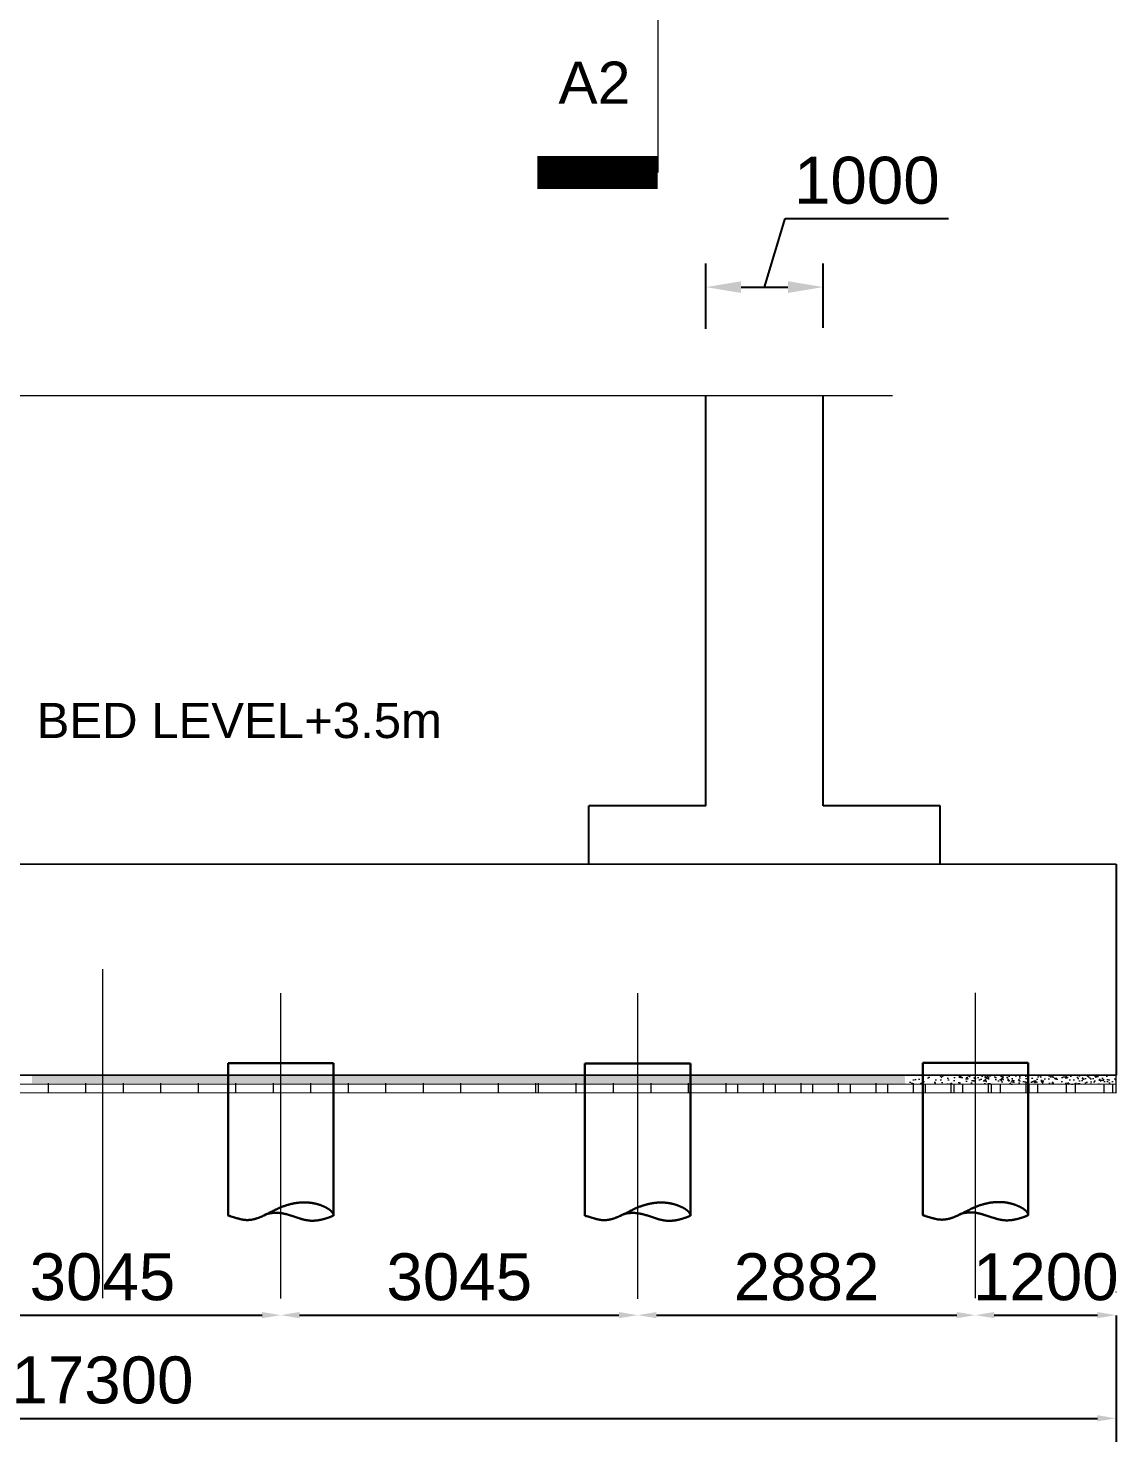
# Model space of a CAD drawing. Header units: millimetres. Extents: x 1231188 to 3899118, y -5478610 to -489530.
# Drawn here: x 2913559 to 2922848, y -3117914 to -3105856 of the extents above; entities that cross this region are included whole.
import ezdxf

# ---------------------------------------------------------------- set-up
doc = ezdxf.new("R2010")
doc.units = ezdxf.units.MM
doc.header["$LTSCALE"] = 25
doc.header["$MEASUREMENT"] = 0
doc.header["$PDMODE"] = 3
doc.linetypes.add('CENTER', pattern=[2, 1.25, -0.25, 0.25, -0.25])
doc.linetypes.add('DASHED2', pattern=[0.375, 0.25, -0.125])
doc.layers.get('0').update_dxf_attribs({"lineweight": 13})
doc.layers.get('Defpoints').update_dxf_attribs({"color": 230, "lineweight": 9})
for name, color, linetype in [('ARCH', 4, 'Continuous'), ('PILE-CAP', 7, 'Continuous'), ('Reinf', 1, 'Continuous')]:
    doc.layers.add(name, color=color, linetype=linetype)
for name, color, linetype, lineweight in [('Center line', 252, 'CENTER', 9), ('DIM', 8, 'Continuous', 13), ('HATCH', 191, 'Continuous', 9), ('PILE', 214, 'Continuous', 30), ('text', 7, 'Continuous', 18)]:
    doc.layers.add(name, color=color, linetype=linetype, lineweight=lineweight)
doc.styles.add('ARIAL', font='arial.ttf', dxfattribs={"height": 400})
doc.styles.get("Standard").update_dxf_attribs({"font": 'swissl.ttf'})
doc.dimstyles.new('dim-50', dxfattribs={"dimtxt": 200, "dimasz": 200, "dimexe": 20, "dimexo": 20, "dimgap": 0.09, "dimtad": 0, "dimdec": 0, "dimzin": 0, "dimdsep": 46, "dimtxsty": 'Standard', "dimcen": 0.09, "dimclrd": 5, "dimclrt": 5, "dimazin": 0, "dimtfac": 1, "dimtdec": 0, "dimtofl": 0, "dimtmove": 0, "dimatfit": 3, "dimfxl": 1, "dimtolj": 1, "dimtzin": 0, "dimarcsym": 0})
pattern_1 = [(50, (-7997600.57, -8358320.88), (143.4520365, -12.550427), [15, -165]), (355, (-7997600.57, -8358320.88), (-27.7502667, 150.4384267), [12, -132]), (100.4514, (-7997588.62, -8358321.93), (115.7018763, 137.8879084), [12.748038, -140.2284224]), (46.1842, (-7997600.57, -8358280.88), (213.4482097, -33.1038029), [22.5, -247.5]), (96.6356, (-7997582.78, -8358283.64), (186.932541, 194.8235742), [19.1220576, -210.3426]), (351.1842, (-7997600.57, -8358280.88), (186.932389, 194.82372), [18, -198]), (21, (-7997580.57, -8358290.88), (119.3814104, -80.5237781), [15, -165]), (326, (-7997580.57, -8358290.88), (48.6630664, 145.030009), [12, -132]), (71.4514, (-7997570.62, -8358297.59), (168.0445257, 64.5060993), [12.748038, -140.2284224]), (37.5, (-7997600.57, -8358320.88), (2.43197106, 66.57877077), [0, -130.4, 0, -134, 0, -132.5]), (7.5, (-7997600.57, -8358320.88), (52.6139075, 78.88234238), [0, -76.4, 0, -127.4, 0, -50.5]), (327.5, (-7997645.17, -8358320.88), (106.76448723, -4.51097435), [0, -50, 0, -156, 0, -207]), (317.5, (-7997665.17, -8358320.88), (116.6372339, 20.0209965), [0, -65, 0, -103.6, 0, -147])]

# ---------------------------------------------------------------- blocks, each defined once
blk = doc.blocks.new('SEC')
at = {"layer": 'text', "color": 6, "linetype": 'ByBlock', "ltscale": 100}
blk.add_lwpolyline([(0, 0, 140, 140, 0), (0, -513.9, 0, 0, 0)], format="xyseb", dxfattribs=at)
blk.add_lwpolyline([(-799.4, 0), (0, 0)], dxfattribs=at)
blk = doc.blocks.new('*D722')
at = {"layer": 'Defpoints', "color": 0, "lineweight": -2, "ltscale": 150, "transparency": 16777216}
for p in [(2922842, -3116638, 42552), (2905542, -3116908, 42552), (2922842, -3117714)]:
    blk.add_point(p, dxfattribs=at)
at = {"layer": 'DIM', "color": 0, "lineweight": -2, "ltscale": 150, "transparency": 16777216}
for p, q in [((2922842, -3116838), (2922842, -3117914)), ((2905542, -3117108), (2905542, -3117914))]:
    blk.add_line(p, q, dxfattribs=at)
at = {"layer": 'DIM', "color": 5, "lineweight": -2, "ltscale": 150, "transparency": 16777216}
blk.add_line((2905702, -3117714), (2922682, -3117714), dxfattribs=at)
for points in [[(2905702, -3117687), (2905702, -3117740), (2905542, -3117714)], [(2922682, -3117687), (2922682, -3117740), (2922842, -3117714)]]:
    blk.add_solid(points, dxfattribs=at)
at = {"layer": 'DIM', "color": 2, "ltscale": 150, "transparency": 16777216, "insert": (2914192, -3117389), "char_height": 400, "attachment_point": 5, "style": 'ARIAL'}
blk.add_mtext('\\A1;17300', dxfattribs=at)
blk = doc.blocks.new('*D728')
at = {"layer": 'Defpoints', "color": 0, "lineweight": -2, "ltscale": 150, "transparency": 16777216}
for p in [(2912669, -3116834, -46692), (2915714, -3116834, -46692), (2915714, -3116834)]:
    blk.add_point(p, dxfattribs=at)
at = {"layer": 'DIM', "color": 5, "lineweight": -2, "ltscale": 150, "transparency": 16777216}
blk.add_line((2912829, -3116834), (2915554, -3116834), dxfattribs=at)
for points in [[(2912829, -3116807), (2912829, -3116860), (2912669, -3116834)], [(2915554, -3116807), (2915554, -3116860), (2915714, -3116834)]]:
    blk.add_solid(points, dxfattribs=at)
at = {"layer": 'DIM', "color": 2, "ltscale": 150, "transparency": 16777216, "insert": (2914192, -3116509), "char_height": 400, "attachment_point": 5, "style": 'ARIAL'}
blk.add_mtext('\\A1;3045', dxfattribs=at)
blk = doc.blocks.new('*D729')
at = {"layer": 'Defpoints', "color": 0, "lineweight": -2, "ltscale": 150, "transparency": 16777216}
for p in [(2915714, -3116834, -46692), (2918760, -3116834, 42552), (2918760, -3116834)]:
    blk.add_point(p, dxfattribs=at)
at = {"layer": 'DIM', "color": 5, "lineweight": -2, "ltscale": 150, "transparency": 16777216}
blk.add_line((2915874, -3116834), (2918600, -3116834), dxfattribs=at)
for points in [[(2915874, -3116807), (2915874, -3116860), (2915714, -3116834)], [(2918600, -3116807), (2918600, -3116860), (2918760, -3116834)]]:
    blk.add_solid(points, dxfattribs=at)
at = {"layer": 'DIM', "color": 2, "ltscale": 150, "transparency": 16777216, "insert": (2917237, -3116509), "char_height": 400, "attachment_point": 5, "style": 'ARIAL'}
blk.add_mtext('\\A1;3045', dxfattribs=at)
blk = doc.blocks.new('*D730')
at = {"layer": 'Defpoints', "color": 0, "lineweight": -2, "ltscale": 150, "transparency": 16777216}
for p in [(2918760, -3116834, 42552), (2921642, -3116834, 42552), (2921642, -3116834)]:
    blk.add_point(p, dxfattribs=at)
at = {"layer": 'DIM', "color": 5, "lineweight": -2, "ltscale": 150, "transparency": 16777216}
blk.add_line((2918920, -3116834), (2921482, -3116834), dxfattribs=at)
for points in [[(2918920, -3116807), (2918920, -3116860), (2918760, -3116834)], [(2921482, -3116807), (2921482, -3116860), (2921642, -3116834)]]:
    blk.add_solid(points, dxfattribs=at)
at = {"layer": 'DIM', "color": 2, "ltscale": 150, "transparency": 16777216, "insert": (2920201, -3116509), "char_height": 400, "attachment_point": 5, "style": 'ARIAL'}
blk.add_mtext('\\A1;2882', dxfattribs=at)
blk = doc.blocks.new('*D731')
at = {"layer": 'Defpoints', "color": 0, "lineweight": -2, "ltscale": 150, "transparency": 16777216}
for p in [(2921642, -3116834, 42552), (2922842, -3116834), (2922842, -3116838)]:
    blk.add_point(p, dxfattribs=at)
at = {"layer": 'DIM', "color": 0, "lineweight": -2, "ltscale": 150, "transparency": 16777216}
blk.add_line((2922842, -3116638), (2922842, -3116634), dxfattribs=at)
at = {"layer": 'DIM', "color": 5, "lineweight": -2, "ltscale": 150, "transparency": 16777216}
blk.add_line((2921802, -3116834), (2922682, -3116834), dxfattribs=at)
for points in [[(2921802, -3116807), (2921802, -3116860), (2921642, -3116834)], [(2922682, -3116807), (2922682, -3116860), (2922842, -3116834)]]:
    blk.add_solid(points, dxfattribs=at)
at = {"layer": 'DIM', "color": 2, "ltscale": 150, "transparency": 16777216, "insert": (2922242, -3116509), "char_height": 400, "attachment_point": 5, "style": 'ARIAL'}
blk.add_mtext('\\A1;1200', dxfattribs=at)
blk = doc.blocks.new('*D721')
at = {"layer": 'Defpoints', "color": 0, "lineweight": -2, "ltscale": 150, "transparency": 16777216}
for p in [(2920342, -3108064), (2919342, -3108619), (2920342, -3108612)]:
    blk.add_point(p, dxfattribs=at)
at = {"layer": 'DIM', "color": 5, "lineweight": -2, "ltscale": 150, "transparency": 16777216}
for p, q in [((2919842, -3108064), (2920017, -3107480)), ((2920017, -3107480), (2921413, -3107480)), ((2919642, -3108064), (2920042, -3108064))]:
    blk.add_line(p, q, dxfattribs=at)
at = {"layer": 'DIM', "color": 0, "lineweight": -2, "ltscale": 150, "transparency": 16777216}
for p, q in [((2919342, -3108419), (2919342, -3107864)), ((2920342, -3108412), (2920342, -3107864))]:
    blk.add_line(p, q, dxfattribs=at)
at = {"layer": 'DIM', "color": 5, "lineweight": -2, "ltscale": 150, "transparency": 16777216}
for points in [[(2919642, -3108014), (2919642, -3108114), (2919342, -3108064)], [(2920042, -3108014), (2920042, -3108114), (2920342, -3108064)]]:
    blk.add_solid(points, dxfattribs=at)
at = {"layer": 'DIM', "color": 2, "ltscale": 150, "transparency": 16777216, "insert": (2920715, -3107155), "char_height": 400, "attachment_point": 5, "style": 'ARIAL'}
blk.add_mtext('\\A1;1000', dxfattribs=at)

msp = doc.modelspace()

# ---------------------------------------------------------------- hatches: boundary and pattern name
at = {"layer": 'HATCH', "ltscale": 100}
h = msp.add_hatch(dxfattribs=at)
h.set_pattern_fill('AR-CONC', color=256, scale=20, style=0)
h.set_pattern_definition([(50, (-7994850.53, -8358313.14), (143.4520365, -12.550427), [15, -165]), (355, (-7994850.53, -8358313.14), (-27.7502667, 150.4384267), [12, -132]), (100.4514, (-7994838.58, -8358314.19), (115.7018763, 137.8879084), [12.748038, -140.2284224]), (46.1842, (-7994850.53, -8358273.14), (213.4482097, -33.1038029), [22.5, -247.5]), (96.6356, (-7994832.75, -8358275.9), (186.932541, 194.8235742), [19.1220576, -210.3426]), (351.1842, (-7994850.53, -8358273.14), (186.932389, 194.82372), [18, -198]), (21, (-7994830.53, -8358283.14), (119.3814104, -80.5237781), [15, -165]), (326, (-7994830.53, -8358283.14), (48.6630664, 145.030009), [12, -132]), (71.4514, (-7994820.58, -8358289.85), (168.0445257, 64.5060993), [12.748038, -140.2284224]), (37.5, (-7994850.533, -8358313.14), (2.43197106, 66.57877077), [0, -130.4, 0, -134, 0, -132.5]), (7.5, (-7994850.53, -8358313.14), (52.6139075, 78.88234238), [0, -76.4, 0, -127.4, 0, -50.5]), (327.5, (-7994895.13, -8358313.14), (106.76448723, -4.51097435), [0, -50, 0, -156, 0, -207]), (317.5, (-7994915.13, -8358313.14), (116.6372339, 20.0209965), [0, -65, 0, -103.6, 0, -147])])
h.paths.add_polyline_path([(2914791.82729, -3114780.94591), (2914791.82729, -3114855.94591), (2917191.82729, -3114855.94591), (2917191.82729, -3114780.94591)])
h.paths.add_polyline_path([(2914791.82729, -3114855.94591), (2914791.82729, -3114780.94591), (2914191.82729, -3114780.94591), (2914191.82729, -3114855.94591)])
h.paths.add_polyline_path([(2914191.82729, -3114855.94591), (2914191.82729, -3114780.94591), (2913591.82729, -3114780.94591), (2913591.82729, -3114855.94591)])
h = msp.add_hatch(dxfattribs=at)
h.set_pattern_fill('AR-CONC', color=256, scale=20, style=0)
h.set_pattern_definition(pattern_1)
h.paths.add_polyline_path([(2917441.78821, -3114788.68634), (2915641.78821, -3114788.68634), (2915641.78821, -3114863.68634), (2917441.78821, -3114863.68634)])
h.paths.add_polyline_path([(2918041.78821, -3114788.68634), (2917441.78821, -3114788.68634), (2917441.78821, -3114863.68634), (2918041.78821, -3114863.68634)])
h.paths.add_polyline_path([(2918641.78821, -3114788.68634), (2918041.78821, -3114788.68634), (2918041.78821, -3114863.68634), (2918641.78821, -3114863.68634)])
h.paths.add_polyline_path([(2921041.78821, -3114788.68634), (2918641.78821, -3114788.68634), (2918641.78821, -3114863.68634), (2921041.78821, -3114863.68634)])
h = msp.add_hatch(dxfattribs=at)
h.set_pattern_fill('AR-CONC', color=256, scale=20, style=0)
h.set_pattern_definition(pattern_1)
h.paths.add_polyline_path([(2922241.78821, -3114863.68634), (2922241.78821, -3114788.68634), (2921641.78821, -3114788.68634), (2921641.78821, -3114863.68634)])
h.paths.add_polyline_path([(2921641.78821, -3114863.68634), (2921641.78821, -3114788.68634), (2921041.78821, -3114788.68634), (2921041.78821, -3114863.68634)])
h.paths.add_polyline_path([(2922841.83333, -3114863.68634), (2922841.83333, -3114788.68634), (2922241.78821, -3114788.68634), (2922241.78821, -3114863.68634)])
h = msp.add_hatch(dxfattribs=at)
h.set_pattern_fill('AR-CONC', color=256, scale=20, style=0)
h.set_pattern_definition([(50, (-8000300.53, -8358319.96), (143.4520365, -12.550427), [15, -165]), (355, (-8000300.53, -8358319.96), (-27.7502667, 150.4384267), [12, -132]), (100.4514, (-8000288.57, -8358321), (115.7018763, 137.8879084), [12.748038, -140.2284224]), (46.1842, (-8000300.53, -8358279.96), (213.4482097, -33.1038029), [22.5, -247.5]), (96.6356, (-8000282.74, -8358282.72), (186.932541, 194.8235742), [19.1220576, -210.3426]), (351.1842, (-8000300.53, -8358279.96), (186.932389, 194.82372), [18, -198]), (21, (-8000280.53, -8358289.96), (119.3814104, -80.5237781), [15, -165]), (326, (-8000280.53, -8358289.96), (48.6630664, 145.030009), [12, -132]), (71.4514, (-8000270.58, -8358296.67), (168.0445257, 64.5060993), [12.748038, -140.2284224]), (37.5, (-8000300.527, -8358319.96), (2.43197106, 66.57877077), [0, -130.4, 0, -134, 0, -132.5]), (7.5, (-8000300.53, -8358319.96), (52.6139075, 78.88234238), [0, -76.4, 0, -127.4, 0, -50.5]), (327.5, (-8000345.127, -8358319.96), (106.76448723, -4.51097435), [0, -50, 0, -156, 0, -207]), (317.5, (-8000365.13, -8358319.96), (116.6372339, 20.0209965), [0, -65, 0, -103.6, 0, -147])])
h.paths.add_polyline_path([(2922541.83333, -3114787.76569), (2922541.83333, -3114862.76569), (2922841.83333, -3114862.76569), (2922841.83333, -3114787.76569)])
h.paths.add_polyline_path([(2922541.83333, -3114862.76569), (2922541.83333, -3114787.76569), (2921941.83333, -3114787.76569), (2921941.83333, -3114862.76569)])
h.paths.add_polyline_path([(2921941.83333, -3114862.76569), (2921941.83333, -3114787.76569), (2921341.83333, -3114787.76569), (2921341.83333, -3114862.76569)])
h = msp.add_hatch(dxfattribs=at)
h.set_pattern_fill('AR-B816', color=256, scale=20, style=0)
h.set_pattern_definition([(0, (-7981469.35, -8358313.14), (0, 160), []), (90, (-7981469.35, -8358313.14), (-160, 160), [160, -160])])
h.paths.add_polyline_path([(2913773.00688, -3114930.94591), (2913773.00688, -3114855.94591), (2913473.00688, -3114855.94591), (2913473.00688, -3114930.94591)])
h.paths.add_polyline_path([(2914373.00688, -3114930.94591), (2914373.00688, -3114855.94591), (2913773.00688, -3114855.94591), (2913773.00688, -3114930.94591)])
h.paths.add_polyline_path([(2914973.00688, -3114930.94591), (2914973.00688, -3114855.94591), (2914373.00688, -3114855.94591), (2914373.00688, -3114930.94591)])
h.paths.add_polyline_path([(2916773.00688, -3114930.94591), (2916773.00688, -3114855.94591), (2914973.00688, -3114855.94591), (2914973.00688, -3114930.94591)])
h.paths.add_polyline_path([(2916773.00688, -3114855.94591), (2916773.00688, -3114930.94591), (2917373.00688, -3114930.94591), (2917373.00688, -3114855.94591)])
h.paths.add_polyline_path([(2917373.00688, -3114855.94591), (2917373.00688, -3114930.94591), (2917973.00688, -3114930.94591), (2917973.00688, -3114855.94591)])
h = msp.add_hatch(dxfattribs=at)
h.set_pattern_fill('AR-B816', color=256, scale=20, style=0)
h.set_pattern_definition([(0, (-7977286.2, -8358313.14), (0, 160), []), (90, (-7977286.2, -8358313.14), (-160, 160), [160, -160])])
h.paths.add_polyline_path([(2917956.15785, -3114930.94591), (2917956.15785, -3114855.94591), (2917656.15785, -3114855.94591), (2917656.15785, -3114930.94591)])
h.paths.add_polyline_path([(2918556.15785, -3114930.94591), (2918556.15785, -3114855.94591), (2917956.15785, -3114855.94591), (2917956.15785, -3114930.94591)])
h.paths.add_polyline_path([(2919156.15785, -3114930.94591), (2919156.15785, -3114855.94591), (2918556.15785, -3114855.94591), (2918556.15785, -3114930.94591)])
h.paths.add_polyline_path([(2920956.15785, -3114930.94591), (2920956.15785, -3114855.94591), (2919156.15785, -3114855.94591), (2919156.15785, -3114930.94591)])
h.paths.add_polyline_path([(2920956.15785, -3114855.94591), (2920956.15785, -3114930.94591), (2921556.15785, -3114930.94591), (2921556.15785, -3114855.94591)])
h.paths.add_polyline_path([(2921556.15785, -3114855.94591), (2921556.15785, -3114930.94591), (2922156.15785, -3114930.94591), (2922156.15785, -3114855.94591)])
h = msp.add_hatch(dxfattribs=at)
h.set_pattern_fill('AR-B816', color=256, scale=20, style=0)
h.set_pattern_definition([(0, (-7975584.68, -8358320.88), (0, 160), []), (90, (-7975584.68, -8358320.88), (-160, 160), [160, -160])])
h.paths.add_polyline_path([(2919657.68442, -3114938.68634), (2919657.68442, -3114863.68634), (2919357.68442, -3114863.68634), (2919357.68442, -3114938.68634)])
h.paths.add_polyline_path([(2920257.68442, -3114938.68634), (2920257.68442, -3114863.68634), (2919657.68442, -3114863.68634), (2919657.68442, -3114938.68634)])
h.paths.add_polyline_path([(2920857.68442, -3114938.68634), (2920857.68442, -3114863.68634), (2920257.68442, -3114863.68634), (2920257.68442, -3114938.68634)])
h.paths.add_polyline_path([(2922657.68442, -3114938.68634), (2922657.68442, -3114863.68634), (2920857.68442, -3114863.68634), (2920857.68442, -3114938.68634)])
h.paths.add_polyline_path([(2922841.83333, -3114938.68634), (2922841.83333, -3114863.68634), (2922657.68442, -3114863.68634), (2922657.68442, -3114938.68634)])
h = msp.add_hatch(dxfattribs=at)
h.set_pattern_fill('AR-B816', color=256, scale=20, style=0)
h.set_pattern_definition([(0, (-8000300.53, -8358319.96), (0, 160), []), (90, (-8000300.53, -8358319.96), (-160, 160), [160, -160])])
h.paths.add_polyline_path([(2921941.83333, -3114937.76569), (2921941.83333, -3114862.76569), (2921341.83333, -3114862.76569), (2921341.83333, -3114937.76569)])
h.paths.add_polyline_path([(2922541.83333, -3114937.76569), (2922541.83333, -3114862.76569), (2921941.83333, -3114862.76569), (2921941.83333, -3114937.76569)])
h.paths.add_polyline_path([(2922841.83333, -3114937.76569), (2922841.83333, -3114862.76569), (2922541.83333, -3114862.76569), (2922541.83333, -3114937.76569)])

# ---------------------------------------------------------------- linework, layer by layer
at = {"elevation": 46691.78814}
msp.add_lwpolyline([(2906360.78023, -3108985.25744), (2912761.82818, -3108985.25744), (2912761.82818, -3108775.62509), (2913129.30958, -3109222.36939), (2913129.30958, -3108988.30059), (2920933.78023, -3108988.30059)], dxfattribs=at)
at = {"layer": 'ARCH', "ltscale": 5000}
for p, q in [((2919341.79425, -3112488.68634, 50831.944), (2919341.79547, -3108988.30059, 50831.944)), ((2920341.79425, -3112488.68634, 50831.944), (2920341.79547, -3108988.30059, 50831.944)), ((2918341.79425, -3112988.68634, 50831.944), (2918341.79425, -3112488.68634, 50831.944)), ((2919341.79425, -3112488.68634, 50831.944), (2918341.79425, -3112488.68634, 50831.944)), ((2921341.79425, -3112488.68634, 50831.944), (2920341.79425, -3112488.68634, 50831.944)), ((2921341.79425, -3112988.68634, 50831.944), (2921341.79425, -3112488.68634, 50831.944))]:
    msp.add_line(p, q, dxfattribs=at)
at = {"layer": 'Center line', "ltscale": 100}
for p, q in [((2914191.82729, -3113881.61726, 46691.78814), (2914191.82729, -3116688.24089, 46691.78814)), ((2915714.5, -3116692.22113), (2915714.5, -3114086.5)), ((2918759.83333, -3116693.25956, 89243.42044), (2918759.83333, -3114087.53843, 89243.42044)), ((2921641.83333, -3116689.16155, 89243.42044), (2921641.83333, -3114083.44042, 89243.42044))]:
    msp.add_line(p, q, dxfattribs=at)
at = {"layer": 'HATCH', "ltscale": 100}
for p, q in [((2922841.83333, -3114937.76569, 89243.42044), (2922841.83333, -3114787.76569, 89243.42044)), ((2905541.83333, -3114856.86657, 89243.42044), (2922841.83333, -3114862.76569, 89243.42044)), ((2905541.83333, -3114931.86657, 89243.42044), (2922841.83333, -3114937.76569, 89243.42044))]:
    msp.add_line(p, q, dxfattribs=at)
at = {"layer": 'PILE', "linetype": 'DASHED2', "ltscale": 2000}
for p, q in [((2915264.5, -3114684.92615), (2916164.5, -3114684.92615)), ((2915264.5, -3114684.92615), (2915264.5, -3115984.62593)), ((2916164.5, -3114684.92615), (2916164.5, -3115984.62593)), ((2918309.83333, -3114685.96458, 89243.42044), (2919209.83333, -3114685.96458, 89243.42044)), ((2918309.83333, -3114685.96458, 89243.42044), (2918309.83333, -3115985.66436, 89243.42044)), ((2919209.83333, -3114685.96458, 89243.42044), (2919209.83333, -3115985.66436, 89243.42044)), ((2921191.83333, -3114681.86657, 89243.42044), (2922091.83333, -3114681.86657, 89243.42044)), ((2921191.83333, -3114681.86657, 89243.42044), (2921191.83333, -3115981.56635, 89243.42044)), ((2922091.83333, -3114681.86657, 89243.42044), (2922091.83333, -3115981.56635, 89243.42044))]:
    msp.add_line(p, q, dxfattribs=at)
for points, knots in [([(2916164.5, -3115984.62593), (2916164.5, -3115943.35788), (2915975.37419, -3115839.97763), (2915690.28483, -3115900.16125), (2915463.38973, -3116059.93775), (2915312.30981, -3115996.36443), (2915264.5, -3115984.62593)], [0, 0, 0, 0, 244.9137212183, 595.5205606989, 904.3406959188, 1047.3117082775, 1047.3117082775, 1047.3117082775, 1047.3117082775]), ([(2919209.83333, -3115985.66436, 89243.42044), (2919209.83333, -3115944.39631, 89243.42044), (2919020.70752, -3115841.01605, 89243.42044), (2918735.61817, -3115901.19968, 89243.42044), (2918508.72307, -3116060.97618, 89243.42044), (2918357.64314, -3115997.40286, 89243.42044), (2918309.83333, -3115985.66436, 89243.42044)], [0, 0, 0, 0, 244.9137212183, 595.5205606989, 904.3406959188, 1047.3117082775, 1047.3117082775, 1047.3117082775, 1047.3117082775]), ([(2922091.83333, -3115981.56635, 89243.42044), (2922091.83333, -3115940.2983, 89243.42044), (2921902.70752, -3115836.91804, 89243.42044), (2921617.61817, -3115897.10167, 89243.42044), (2921390.72307, -3116056.87817, 89243.42044), (2921239.64314, -3115993.30485, 89243.42044), (2921191.83333, -3115981.56635, 89243.42044)], [0, 0, 0, 0, 244.9137212183, 595.5205606989, 904.3406959188, 1047.3117082775, 1047.3117082775, 1047.3117082775, 1047.3117082775]), ([(2916164.5, -3115984.62593), (2916164.5, -3115984.62593), (2915961.964, -3116078.32541), (2915747.70486, -3115937.61581), (2915585.42739, -3115968.08349), (2915566.26871, -3115985.44911)], [0, 0, 0, 0, 275.4076789922, 579.8569099783, 760.1416167795, 760.1416167795, 760.1416167795, 760.1416167795]), ([(2919209.83333, -3115985.66436, 89243.42044), (2919209.83333, -3115985.66436, 89243.42044), (2919007.29733, -3116079.36383, 89243.42044), (2918793.03819, -3115938.65424, 89243.42044), (2918630.76072, -3115969.12192, 89243.42044), (2918611.60205, -3115986.48754, 89243.42044)], [0, 0, 0, 0, 275.4076789922, 579.8569099783, 760.1416167795, 760.1416167795, 760.1416167795, 760.1416167795]), ([(2922091.83333, -3115981.56635, 89243.42044), (2922091.83333, -3115981.56635, 89243.42044), (2921889.29733, -3116075.26582, 89243.42044), (2921675.03819, -3115934.55623, 89243.42044), (2921512.76072, -3115965.02391, 89243.42044), (2921493.60205, -3115982.38953, 89243.42044)], [0, 0, 0, 0, 275.4076789922, 579.8569099783, 760.1416167795, 760.1416167795, 760.1416167795, 760.1416167795])]:
    msp.add_open_spline(points, degree=3, knots=knots, dxfattribs=at)
at = {"layer": 'PILE-CAP', "ltscale": 100}
for p, q in [((2905541.83333, -3112981.86657, 89243.42044), (2922841.83333, -3112987.76569, 89243.42044)), ((2922841.83333, -3112987.76569, 89243.42044), (2922841.83333, -3114787.76569, 89243.42044)), ((2905541.83333, -3114781.86657, 89243.42044), (2922841.83333, -3114787.76569, 89243.42044))]:
    msp.add_line(p, q, dxfattribs=at)

# ---------------------------------------------------------------- block references
at = {"layer": 'Reinf', "xscale": 2, "yscale": 2, "zscale": 2, "rotation": 270}
msp.add_blockref('SEC', (2918930.76021, -3107086.26167, -54224.57933), dxfattribs=at)

# ---------------------------------------------------------------- texts
at = {"layer": 'text'}
msp.add_text('A2', height=360, dxfattribs=at).set_placement((2918082.82438, -3106500.46067, -112875.92815))
at = {"layer": 'text', "style": 'ARIAL'}
msp.add_text('DESIGN BED LEVEL+3.5m', height=300, dxfattribs=at).set_placement((2911907.23258, -3111910.92697, 93383.57629))

# ---------------------------------------------------------------- dimensions: what is measured, and where the dimension line sits
at = {"layer": 'DIM', "ltscale": 150}
for base, p1, p2, override, picture, middle in [((2920341.79486, -3108063.86959, 46691.78814), (2919341.79486, -3108619.36959, 46691.78814), (2920341.79486, -3108612.36959, 46691.78814), {"dimtxt": 300, "dimasz": 300, "dimexe": 200, "dimexo": 200, "dimgap": 120, "dimtad": 1, "dimtxsty": 'ARIAL', "dimclrt": 2, "dimtmove": 1}, '*D721', (2920137.06362, -3107155.4112, 46691.78814)), ((2915714.5, -3116833.54003, 46691.78814), (2912669.16667, -3116833.54003), (2915714.5, -3116833.54003), {"dimtxt": 160, "dimasz": 160, "dimexe": 200, "dimexo": 200, "dimgap": 120, "dimtad": 1, "dimtxsty": 'ARIAL', "dimclrt": 2}, '*D728', (2914191.83333, -3116509.17441, 46691.78814)), ((2918759.83333, -3116833.54003, 46691.78814), (2915714.5, -3116833.54003), (2918759.83333, -3116833.54003, 89243.42044), {"dimtxt": 160, "dimasz": 160, "dimexe": 200, "dimexo": 200, "dimgap": 120, "dimtad": 1, "dimtxsty": 'ARIAL', "dimclrt": 2}, '*D729', (2917237.16667, -3116509.17441, 46691.78814)), ((2921641.83333, -3116833.54003, 46691.78814), (2918759.83333, -3116833.54003, 89243.42044), (2921641.83333, -3116833.54003, 89243.42044), {"dimtxt": 160, "dimasz": 160, "dimexe": 200, "dimexo": 200, "dimgap": 120, "dimtad": 1, "dimtxsty": 'ARIAL', "dimclrt": 2}, '*D730', (2920200.83333, -3116509.31083, 46691.78814)), ((2922841.83333, -3117713.54003, 46691.78814), (2905541.83333, -3116907.69985, 89243.42044), (2922841.83333, -3116637.52405, 89243.42044), {"dimtxt": 160, "dimasz": 160, "dimexe": 200, "dimexo": 200, "dimgap": 120, "dimtad": 1, "dimtxsty": 'ARIAL', "dimclrt": 2}, '*D722', (2914191.83333, -3117389.17441, 46691.78814))]:
    dim = msp.add_linear_dim(base=base, p1=p1, p2=p2, dimstyle='dim-50', override=override, dxfattribs=at)
    dim.commit()
    dim.dimension.update_dxf_attribs({"geometry": picture, "text_midpoint": middle})
dim = msp.add_linear_dim(base=(2922841.83333, -3116833.54003, 46691.78814), p1=(2921641.83333, -3116833.54003, 89243.42044), p2=(2922841.83333, -3116837.52405, 46691.78814), dimstyle='dim-50', override={"dimtxt": 160, "dimasz": 160, "dimexe": 200, "dimexo": 200, "dimgap": 120, "dimtad": 1, "dimtxsty": 'ARIAL', "dimclrt": 2}, dxfattribs=at)
dim.commit()
dim.dimension.update_dxf_attribs({"geometry": '*D731', "text_midpoint": (2922241.83333, -3116833.54003, 46691.78814), "dimtype": 160})

doc.saveas('drawing.dxf')
